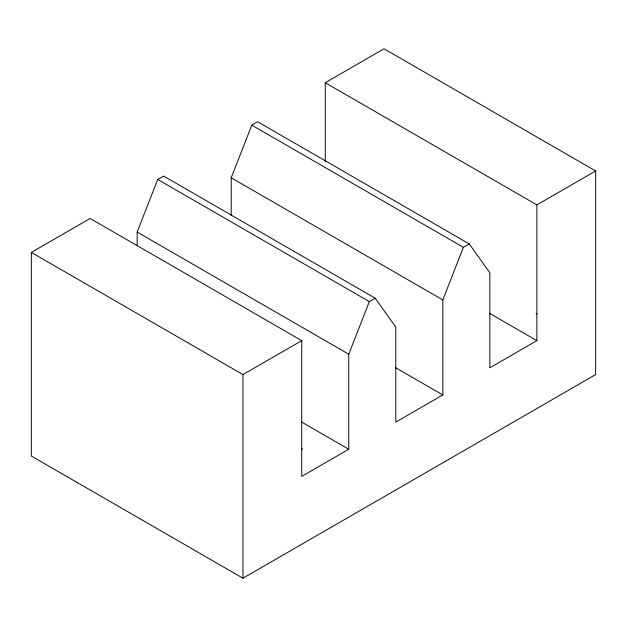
<?xml version="1.0" encoding="UTF-8"?>
<svg xmlns="http://www.w3.org/2000/svg" width="627" height="627" viewBox="0 0 627 627"><rect width="100%" height="100%" fill="white"/><g stroke="black" fill="none" stroke-linecap="round" stroke-linejoin="round"><path stroke-width="0.94" d="M137.156 245.627L137.156 232.053L157.73 179.447L163.608 176.054L375.22 298.225L395.794 327.075L395.794 422.096L442.819 394.947L442.819 299.925L463.392 247.32L469.27 243.927L489.844 272.776L489.844 367.798L536.869 340.649L536.869 204.904L325.256 82.725L325.256 161.837M231.206 215.57L231.206 177.755L251.78 125.149L257.658 121.756L469.27 243.927M325.256 82.725L384.037 48.788L595.65 170.959L595.65 374.585L242.962 578.212L31.35 456.041L31.35 252.415L90.131 218.478L301.744 340.649L301.744 476.395L348.769 449.245L348.769 354.224L369.342 301.618L375.22 298.225M31.35 252.415L242.962 374.585L301.744 340.649M536.869 204.904L595.65 170.959M301.744 449.245L302.559 448.775M536.054 313.97L536.869 313.5M251.78 125.149L463.392 247.32M489.468 313.281L536.869 340.649M231.206 177.755L442.819 299.925M157.73 179.447L369.342 301.618M395.418 367.579L442.819 394.947M137.156 232.053L348.769 354.224M301.368 421.885L348.769 449.245M242.962 374.585L242.962 578.212"/></g></svg>
